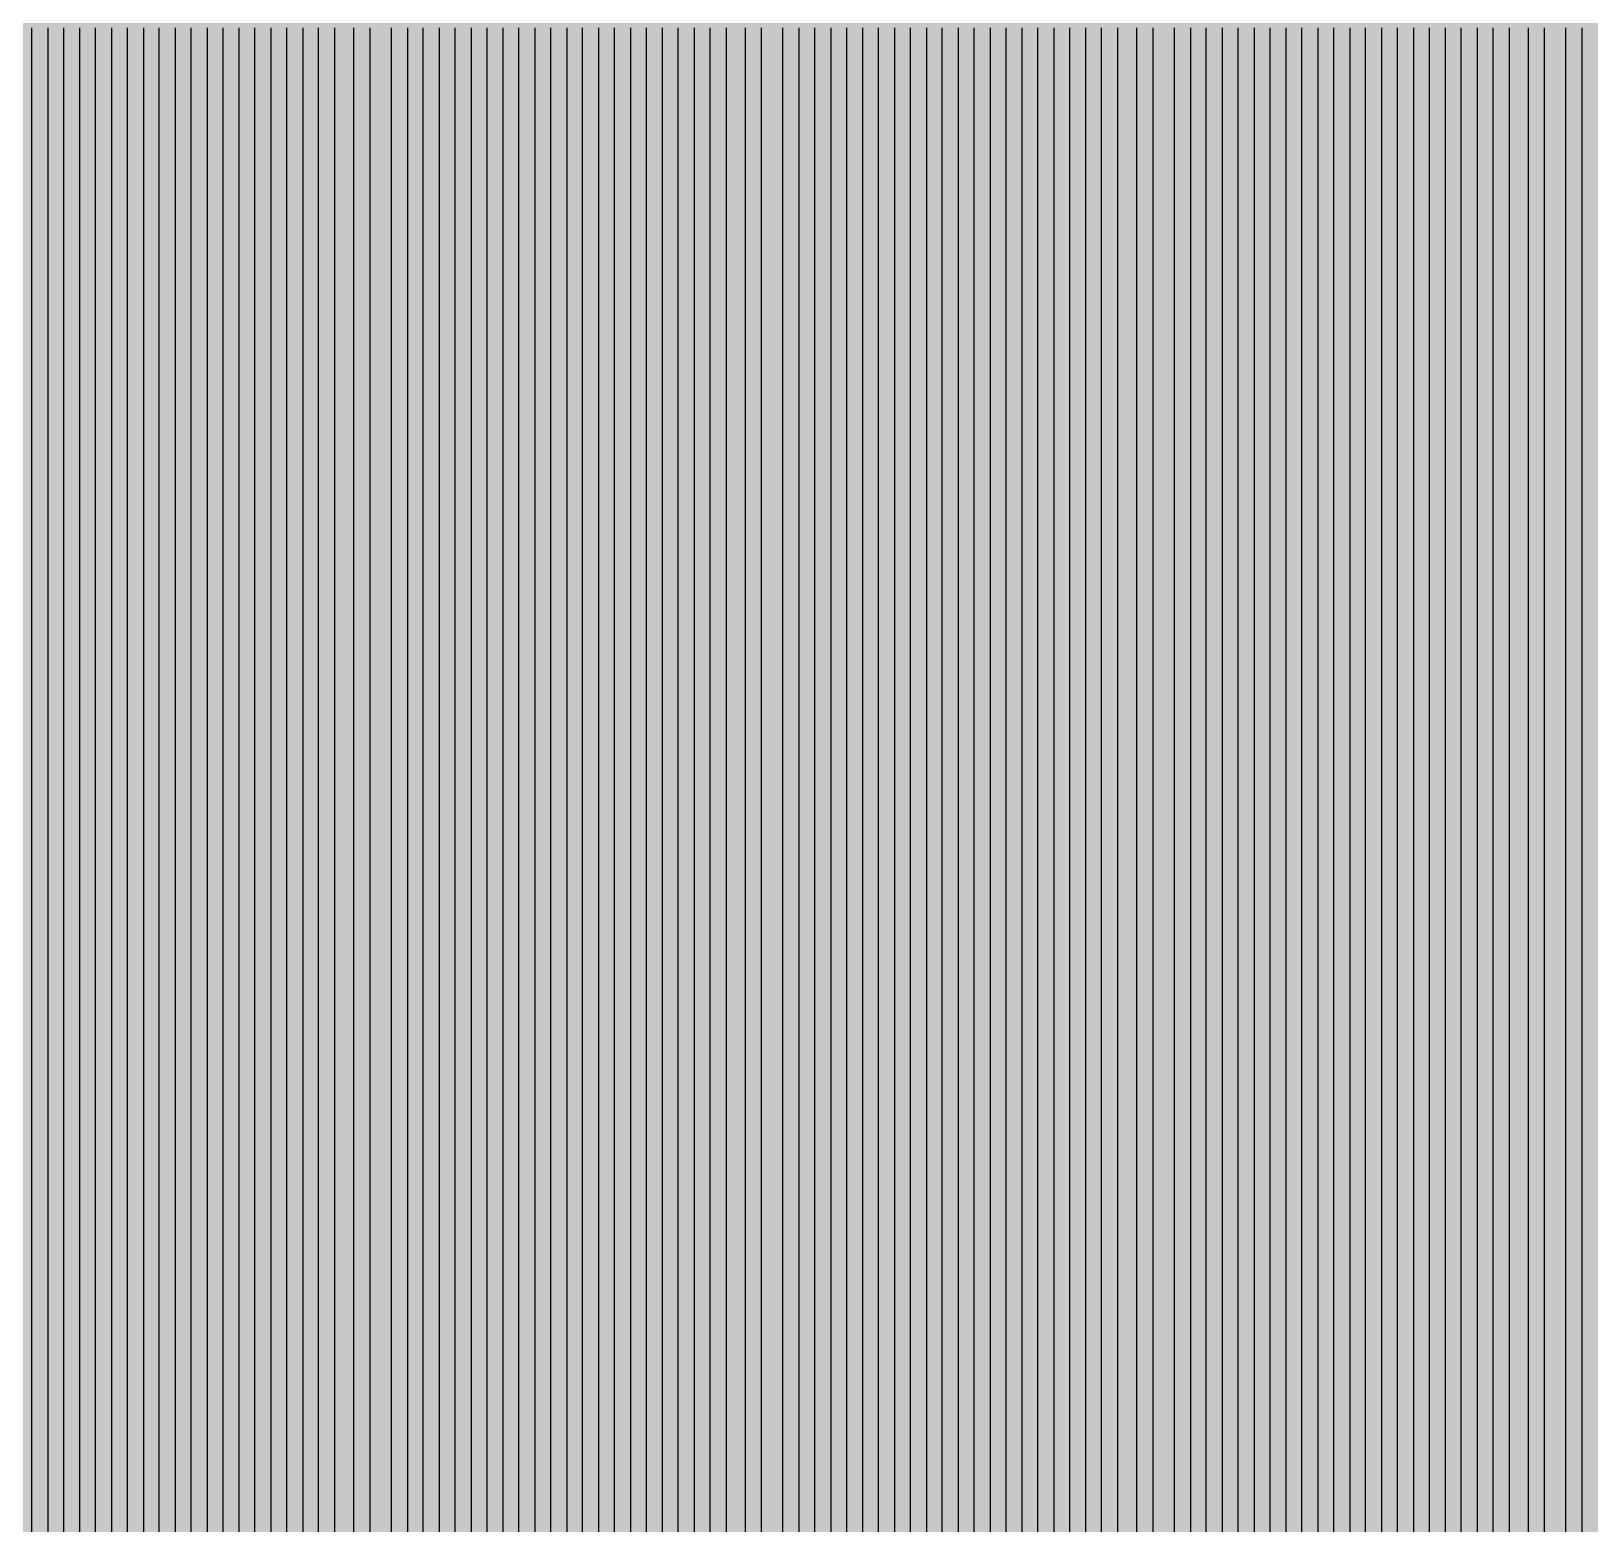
# Model space of a CAD drawing. Header units: metres. Extents: x -7240 to 10960, y -29667 to 1823.
# Drawn here: x 1181.6 to 1524, y -15561.6 to -15233.6 of the extents above; entities that cross this region are included whole.
import ezdxf

# ---------------------------------------------------------------- set-up
doc = ezdxf.new("R2010")
doc.units = ezdxf.units.M
doc.layers.add('Metal1', color=4, linetype='CONTINUOUS')
doc.layers.add('Polyimide', color=7, linetype='CONTINUOUS')

msp = doc.modelspace()

# ---------------------------------------------------------------- hatches: boundary and pattern name
at = {"layer": 'Polyimide'}
msp.add_hatch(color=7, dxfattribs=at).paths.add_polyline_path([(4088.45, -11806.89), (4098.72, -11851.21), (4115.58, -11893.47), (4138.63, -11932.7), (4167.35, -11967.99), (4201.08, -11998.53), (4239.03, -12023.62), (4280.35, -12042.68), (4349.18, -12073.73), (4413.2, -12113.76), (4471.26, -12162.04), (4522.3, -12217.69), (4565.39, -12279.7), (4599.74, -12346.94), (4624.73, -12418.19), (4639.91, -12492.16), (4645, -12567.5), (4639.91, -12642.84), (4624.73, -12716.8), (4599.74, -12788.06), (4565.39, -12855.3), (4522.3, -12917.31), (4471.26, -12972.96), (4413.2, -13021.24), (4349.18, -13061.27), (4280.35, -13092.32), (4239.03, -13111.38), (4201.08, -13136.47), (4167.35, -13167.01), (4138.63, -13202.3), (4115.58, -13241.52), (4098.72, -13283.78), (4088.45, -13328.11), (4085, -13373.48), (4085, -13567.5), (4099.45, -13861.55), (4142.64, -14152.77), (4214.18, -14438.35), (4313.36, -14715.55), (4439.24, -14981.69), (4590.59, -15234.21), (4765.97, -15470.68), (4963.68, -15688.82), (5181.82, -15886.53), (5418.29, -16061.91), (5670.81, -16213.26), (5936.95, -16339.14), (6214.15, -16438.32), (6499.73, -16509.85), (6790.95, -16553.05), (7085, -16567.5), (9960.38, -16567.5), (10038.79, -16571.35), (10116.45, -16582.87), (10192.6, -16601.95), (10266.52, -16628.4), (10337.49, -16661.96), (10404.83, -16702.32), (10467.89, -16749.09), (10526.06, -16801.81), (10578.78, -16859.98), (10625.55, -16923.04), (10665.91, -16990.38), (10699.48, -17061.35), (10725.93, -17135.27), (10745, -17211.43), (10756.52, -17289.08), (10760.38, -17367.5), (10760.38, -21957.3), (10721.61, -22012.91), (10685.97, -22070.59), (10653.58, -22130.14), (10624.53, -22191.39), (10598.92, -22254.16), (10576.82, -22318.25), (10558.3, -22383.46), (10543.41, -22449.6), (10532.21, -22516.46), (10524.72, -22583.84), (10520.97, -22651.53), (10520.97, -22719.32), (10524.72, -22787.01), (10532.21, -22854.38), (10543.41, -22921.24), (10558.3, -22987.38), (10576.82, -23052.6), (10598.92, -23116.68), (10624.53, -23179.45), (10653.58, -23240.71), (10685.97, -23300.26), (10721.61, -23357.93), (10760.38, -23413.54), (10760.38, -28667.5), (10756.52, -28745.91), (10745, -28823.57), (10725.93, -28899.73), (10699.48, -28973.65), (10665.91, -29044.62), (10625.55, -29111.96), (10578.78, -29175.01), (10526.06, -29233.19), (10467.89, -29285.91), (10404.83, -29332.68), (10337.49, -29373.04), (10266.52, -29406.6), (10192.6, -29433.05), (10116.45, -29452.13), (10038.79, -29463.65), (9960.38, -29467.5), (-6239.63, -29467.5), (-6318.04, -29463.65), (-6395.7, -29452.13), (-6471.85, -29433.05), (-6545.77, -29406.6), (-6616.74, -29373.04), (-6684.08, -29332.68), (-6747.14, -29285.91), (-6805.31, -29233.19), (-6858.03, -29175.01), (-6904.8, -29111.96), (-6945.16, -29044.62), (-6978.73, -28973.65), (-7005.18, -28899.73), (-7024.25, -28823.57), (-7035.77, -28745.91), (-7039.63, -28667.5), (-7039.63, -23426.32), (-6999.36, -23370.07), (-6962.33, -23311.63), (-6928.66, -23251.2), (-6898.45, -23188.96), (-6871.81, -23125.12), (-6848.81, -23059.88), (-6829.53, -22993.44), (-6814.04, -22926.02), (-6802.37, -22857.83), (-6794.57, -22789.09), (-6790.67, -22720.02), (-6790.67, -22650.84), (-6794.57, -22581.77), (-6802.37, -22513.03), (-6814.04, -22444.84), (-6829.53, -22377.42), (-6848.81, -22310.98), (-6871.81, -22245.74), (-6898.45, -22181.89), (-6928.66, -22119.66), (-6962.33, -22059.22), (-6999.36, -22000.79), (-7039.63, -21944.54), (-7039.63, -17367.5), (-7035.77, -17289.08), (-7024.25, -17211.43), (-7005.18, -17135.27), (-6978.73, -17061.35), (-6945.16, -16990.38), (-6904.8, -16923.04), (-6858.03, -16859.98), (-6805.31, -16801.81), (-6747.14, -16749.09), (-6684.08, -16702.32), (-6616.74, -16661.96), (-6545.77, -16628.4), (-6471.85, -16601.95), (-6395.7, -16582.87), (-6318.04, -16571.35), (-6239.63, -16567.5), (-3334, -16567.5), (-3039.95, -16553.05), (-2748.73, -16509.85), (-2463.15, -16438.32), (-2185.95, -16339.14), (-1919.81, -16213.26), (-1667.29, -16061.91), (-1430.82, -15886.53), (-1212.68, -15688.82), (-1014.97, -15470.68), (-839.59, -15234.21), (-688.24, -14981.69), (-562.36, -14715.55), (-463.18, -14438.35), (-391.64, -14152.77), (-348.45, -13861.55), (-334, -13567.5), (-334, -13373.48), (-337.45, -13328.11), (-347.72, -13283.78), (-364.58, -13241.52), (-387.63, -13202.3), (-416.35, -13167.01), (-450.08, -13136.47), (-488.03, -13111.38), (-529.35, -13092.32), (-529.35, -13092.32), (-598.18, -13061.27), (-662.2, -13021.24), (-720.26, -12972.96), (-771.3, -12917.31), (-814.39, -12855.3), (-848.74, -12788.06), (-873.73, -12716.8), (-888.91, -12642.84), (-894, -12567.5), (-888.91, -12492.16), (-873.73, -12418.19), (-848.74, -12346.94), (-814.39, -12279.7), (-771.3, -12217.69), (-720.26, -12162.04), (-662.2, -12113.76), (-598.18, -12073.73), (-529.35, -12042.68), (-488.03, -12023.62), (-450.08, -11998.53), (-416.35, -11967.99), (-387.63, -11932.7), (-364.58, -11893.47), (-347.72, -11851.21), (-337.45, -11806.89), (-334, -11761.52), (-334, -11074.31), (-337.45, -11028.94), (-347.72, -10984.62), (-364.58, -10942.36), (-387.63, -10903.13), (-416.35, -10867.84), (-450.08, -10837.3), (-488.03, -10812.21), (-529.35, -10793.16), (-529.35, -10793.16), (-598.18, -10762.1), (-662.2, -10722.07), (-720.26, -10673.8), (-771.3, -10618.15), (-814.39, -10556.13), (-848.74, -10488.89), (-873.73, -10417.64), (-888.91, -10343.67), (-894, -10268.33), (-888.91, -10192.99), (-873.73, -10119.03), (-848.74, -10047.77), (-814.39, -9980.53), (-771.3, -9918.52), (-720.26, -9862.87), (-662.2, -9814.59), (-598.18, -9774.56), (-529.35, -9743.51), (-488.03, -9724.45), (-450.08, -9699.36), (-416.35, -9668.82), (-387.63, -9633.53), (-364.58, -9594.31), (-347.72, -9552.05), (-337.45, -9507.72), (-334, -9462.35), (-334, -8775.14), (-337.45, -8729.78), (-347.72, -8685.45), (-364.58, -8643.19), (-387.63, -8603.96), (-416.35, -8568.68), (-450.08, -8538.14), (-488.03, -8513.05), (-529.35, -8493.99), (-529.35, -8493.99), (-598.18, -8462.94), (-662.2, -8422.91), (-720.26, -8374.63), (-771.3, -8318.98), (-814.39, -8256.97), (-848.74, -8189.73), (-873.73, -8118.47), (-888.91, -8044.5), (-894, -7969.17), (-888.91, -7893.83), (-873.73, -7819.86), (-848.74, -7748.61), (-814.39, -7681.36), (-771.3, -7619.35), (-720.26, -7563.7), (-662.2, -7515.42), (-598.18, -7475.4), (-529.35, -7444.34), (-529.35, -7444.34), (-488.03, -7425.28), (-450.08, -7400.2), (-416.35, -7369.66), (-387.63, -7334.37), (-364.58, -7295.14), (-347.72, -7252.88), (-337.45, -7208.56), (-334, -7163.19), (-334, -6475.98), (-337.45, -6430.61), (-347.72, -6386.29), (-364.58, -6344.02), (-387.63, -6304.8), (-416.35, -6269.51), (-450.08, -6238.97), (-488.03, -6213.88), (-529.35, -6194.82), (-529.35, -6194.82), (-598.18, -6163.77), (-662.2, -6123.74), (-720.26, -6075.46), (-771.3, -6019.81), (-814.39, -5957.8), (-848.74, -5890.56), (-873.73, -5819.31), (-888.91, -5745.34), (-894, -5670), (-888.91, -5594.66), (-873.73, -5520.69), (-848.74, -5449.44), (-814.39, -5382.2), (-771.3, -5320.19), (-720.26, -5264.54), (-662.2, -5216.26), (-598.18, -5176.23), (-529.35, -5145.18), (-529.35, -5145.18), (-488.03, -5126.12), (-450.08, -5101.03), (-416.35, -5070.49), (-387.63, -5035.2), (-364.58, -4995.98), (-347.72, -4953.71), (-337.45, -4909.39), (-334, -4864.02), (-334, 380), (-334, 1522.5), (-289, 1522.5), (-288.78, 1515.63), (-288.1, 1508.79), (-286.98, 1502.02), (-285.42, 1495.32), (-283.43, 1488.75), (-281.01, 1482.32), (-278.17, 1476.06), (-274.93, 1470), (-271.3, 1464.17), (-267.3, 1458.58), (-262.94, 1453.27), (-258.25, 1448.25), (-253.23, 1443.56), (-247.92, 1439.2), (-242.33, 1435.2), (-236.5, 1431.57), (-230.44, 1428.33), (-224.18, 1425.49), (-217.75, 1423.07), (-211.18, 1421.08), (-204.48, 1419.52), (-197.71, 1418.4), (-190.87, 1417.72), (-184, 1417.5), (-177.13, 1417.72), (-170.29, 1418.4), (-163.52, 1419.52), (-156.82, 1421.08), (-150.25, 1423.07), (-143.82, 1425.49), (-137.56, 1428.33), (-131.5, 1431.57), (-125.67, 1435.2), (-120.08, 1439.2), (-114.77, 1443.56), (-109.75, 1448.25), (-105.06, 1453.27), (-100.7, 1458.58), (-96.7, 1464.17), (-93.07, 1470), (-89.83, 1476.06), (-86.99, 1482.32), (-84.57, 1488.75), (-82.58, 1495.32), (-81.02, 1502.02), (-79.9, 1508.79), (-79.22, 1515.63), (-79, 1522.5), (1786, 1522.5), (3835, 1522.5), (3835.21, 1529.04), (3835.86, 1535.55), (3836.92, 1542.01), (3838.41, 1548.38), (3840.31, 1554.64), (3842.61, 1560.77), (3845.31, 1566.73), (3848.4, 1572.5), (3851.85, 1578.06), (3855.66, 1583.38), (3859.82, 1588.43), (3864.29, 1593.21), (3869.07, 1597.68), (3874.12, 1601.84), (3879.44, 1605.65), (3885, 1609.1), (3890.77, 1612.19), (3896.73, 1614.89), (3902.86, 1617.19), (3909.12, 1619.09), (3915.49, 1620.58), (3921.95, 1621.64), (3928.46, 1622.29), (3935, 1622.5), (3941.54, 1622.29), (3948.05, 1621.64), (3954.51, 1620.58), (3960.88, 1619.09), (3967.14, 1617.19), (3973.27, 1614.89), (3979.23, 1612.19), (3985, 1609.1), (3990.56, 1605.65), (3995.88, 1601.84), (4000.93, 1597.68), (4005.71, 1593.21), (4010.18, 1588.43), (4014.34, 1583.38), (4018.15, 1578.06), (4021.6, 1572.5), (4024.69, 1566.73), (4027.39, 1560.77), (4029.69, 1554.64), (4031.59, 1548.38), (4033.08, 1542.01), (4034.14, 1535.55), (4034.79, 1529.04), (4035, 1522.5), (4085, 1522.5), (4085, 380), (4085, 330), (4085, -4864.02), (4088.45, -4909.39), (4098.72, -4953.71), (4115.58, -4995.98), (4138.63, -5035.2), (4167.35, -5070.49), (4201.08, -5101.03), (4239.03, -5126.12), (4280.35, -5145.18), (4280.35, -5145.18), (4349.18, -5176.23), (4413.2, -5216.26), (4471.26, -5264.54), (4522.3, -5320.19), (4565.39, -5382.2), (4599.74, -5449.44), (4624.73, -5520.69), (4639.91, -5594.66), (4645, -5670), (4639.91, -5745.34), (4624.73, -5819.31), (4599.74, -5890.56), (4565.39, -5957.8), (4522.3, -6019.81), (4471.26, -6075.46), (4413.2, -6123.74), (4349.18, -6163.77), (4280.35, -6194.82), (4239.03, -6213.88), (4201.08, -6238.97), (4167.35, -6269.51), (4138.63, -6304.8), (4115.58, -6344.02), (4098.72, -6386.29), (4088.45, -6430.61), (4085, -6475.98), (4085, -11761.52), (4088.45, -11806.89)])

# ---------------------------------------------------------------- linework, layer by layer
at = {"layer": 'Metal1'}
for points in [[(1181.75, -15575.7), (1181.75, -15552.84), (1181.75, -15529.98), (1181.75, -15507.13), (1181.75, -15484.27), (1181.75, -15461.41), (1181.75, -15438.56), (1181.75, -15415.7), (1181.75, -15392.84), (1181.75, -15369.99), (1181.75, -15347.13), (1181.75, -15324.27), (1181.75, -15301.42), (1181.75, -15278.56), (1181.75, -15255.7), (1181.75, -15232.85)], [(1185.25, -15232.85), (1185.25, -15255.7), (1185.25, -15278.56), (1185.25, -15301.42), (1185.25, -15324.27), (1185.25, -15347.13), (1185.25, -15369.99), (1185.25, -15392.84), (1185.25, -15415.7), (1185.25, -15438.56), (1185.25, -15461.41), (1185.25, -15484.27), (1185.25, -15507.13), (1185.25, -15529.98), (1185.25, -15552.84), (1185.25, -15575.7)], [(1188.75, -15575.7), (1188.75, -15552.84), (1188.75, -15529.98), (1188.75, -15507.13), (1188.75, -15484.27), (1188.75, -15461.41), (1188.75, -15438.56), (1188.75, -15415.7), (1188.75, -15392.84), (1188.75, -15369.99), (1188.75, -15347.13), (1188.75, -15324.27), (1188.75, -15301.42), (1188.75, -15278.56), (1188.75, -15255.7), (1188.75, -15232.85)], [(1192.25, -15232.85), (1192.25, -15255.7), (1192.25, -15278.56), (1192.25, -15301.42), (1192.25, -15324.27), (1192.25, -15347.13), (1192.25, -15369.99), (1192.25, -15392.84), (1192.25, -15415.7), (1192.25, -15438.56), (1192.25, -15461.41), (1192.25, -15484.27), (1192.25, -15507.13), (1192.25, -15529.98), (1192.25, -15552.84), (1192.25, -15575.7)], [(1195.75, -15575.7), (1195.75, -15552.84), (1195.75, -15529.98), (1195.75, -15507.13), (1195.75, -15484.27), (1195.75, -15461.41), (1195.75, -15438.56), (1195.75, -15415.7), (1195.75, -15392.84), (1195.75, -15369.99), (1195.75, -15347.13), (1195.75, -15324.27), (1195.75, -15301.42), (1195.75, -15278.56), (1195.75, -15255.7), (1195.75, -15232.85)], [(1199.25, -15232.85), (1199.25, -15255.7), (1199.25, -15278.56), (1199.25, -15301.42), (1199.25, -15324.27), (1199.25, -15347.13), (1199.25, -15369.99), (1199.25, -15392.84), (1199.25, -15415.7), (1199.25, -15438.56), (1199.25, -15461.41), (1199.25, -15484.27), (1199.25, -15507.13), (1199.25, -15529.98), (1199.25, -15552.84), (1199.25, -15575.7)], [(1202.75, -15575.7), (1202.75, -15552.84), (1202.75, -15529.98), (1202.75, -15507.13), (1202.75, -15484.27), (1202.75, -15461.41), (1202.75, -15438.56), (1202.75, -15415.7), (1202.75, -15392.84), (1202.75, -15369.99), (1202.75, -15347.13), (1202.75, -15324.27), (1202.75, -15301.42), (1202.75, -15278.56), (1202.75, -15255.7), (1202.75, -15232.85)], [(1206.25, -15232.85), (1206.25, -15255.7), (1206.25, -15278.56), (1206.25, -15301.42), (1206.25, -15324.27), (1206.25, -15347.13), (1206.25, -15369.99), (1206.25, -15392.84), (1206.25, -15415.7), (1206.25, -15438.56), (1206.25, -15461.41), (1206.25, -15484.27), (1206.25, -15507.13), (1206.25, -15529.98), (1206.25, -15552.84), (1206.25, -15575.7)], [(1209.75, -15575.7), (1209.75, -15552.84), (1209.75, -15529.98), (1209.75, -15507.13), (1209.75, -15484.27), (1209.75, -15461.41), (1209.75, -15438.56), (1209.75, -15415.7), (1209.75, -15392.84), (1209.75, -15369.99), (1209.75, -15347.13), (1209.75, -15324.27), (1209.75, -15301.42), (1209.75, -15278.56), (1209.75, -15255.7), (1209.75, -15232.85)], [(1213.25, -15232.85), (1213.25, -15255.7), (1213.25, -15278.56), (1213.25, -15301.42), (1213.25, -15324.27), (1213.25, -15347.13), (1213.25, -15369.99), (1213.25, -15392.84), (1213.25, -15415.7), (1213.25, -15438.56), (1213.25, -15461.41), (1213.25, -15484.27), (1213.25, -15507.13), (1213.25, -15529.98), (1213.25, -15552.84), (1213.25, -15575.7)], [(1216.75, -15575.7), (1216.75, -15552.84), (1216.75, -15529.98), (1216.75, -15507.13), (1216.75, -15484.27), (1216.75, -15461.41), (1216.75, -15438.56), (1216.75, -15415.7), (1216.75, -15392.84), (1216.75, -15369.99), (1216.75, -15347.13), (1216.75, -15324.27), (1216.75, -15301.42), (1216.75, -15278.56), (1216.75, -15255.7), (1216.75, -15232.85)], [(1220.25, -15232.85), (1220.25, -15255.7), (1220.25, -15278.56), (1220.25, -15301.42), (1220.25, -15324.27), (1220.25, -15347.13), (1220.25, -15369.99), (1220.25, -15392.84), (1220.25, -15415.7), (1220.25, -15438.56), (1220.25, -15461.41), (1220.25, -15484.27), (1220.25, -15507.13), (1220.25, -15529.98), (1220.25, -15552.84), (1220.25, -15575.7)], [(1223.75, -15575.7), (1223.75, -15552.84), (1223.75, -15529.98), (1223.75, -15507.13), (1223.75, -15484.27), (1223.75, -15461.41), (1223.75, -15438.56), (1223.75, -15415.7), (1223.75, -15392.84), (1223.75, -15369.99), (1223.75, -15347.13), (1223.75, -15324.27), (1223.75, -15301.42), (1223.75, -15278.56), (1223.75, -15255.7), (1223.75, -15232.85)], [(1227.25, -15232.85), (1227.25, -15255.7), (1227.25, -15278.56), (1227.25, -15301.42), (1227.25, -15324.27), (1227.25, -15347.13), (1227.25, -15369.99), (1227.25, -15392.84), (1227.25, -15415.7), (1227.25, -15438.56), (1227.25, -15461.41), (1227.25, -15484.27), (1227.25, -15507.13), (1227.25, -15529.98), (1227.25, -15552.84), (1227.25, -15575.7)], [(1230.75, -15575.7), (1230.75, -15552.84), (1230.75, -15529.98), (1230.75, -15507.13), (1230.75, -15484.27), (1230.75, -15461.41), (1230.75, -15438.56), (1230.75, -15415.7), (1230.75, -15392.84), (1230.75, -15369.99), (1230.75, -15347.13), (1230.75, -15324.27), (1230.75, -15301.42), (1230.75, -15278.56), (1230.75, -15255.7), (1230.75, -15232.85)], [(1234.25, -15232.85), (1234.25, -15255.7), (1234.25, -15278.56), (1234.25, -15301.42), (1234.25, -15324.27), (1234.25, -15347.13), (1234.25, -15369.99), (1234.25, -15392.84), (1234.25, -15415.7), (1234.25, -15438.56), (1234.25, -15461.41), (1234.25, -15484.27), (1234.25, -15507.13), (1234.25, -15529.98), (1234.25, -15552.84), (1234.25, -15575.7)], [(1237.75, -15575.7), (1237.75, -15552.84), (1237.75, -15529.98), (1237.75, -15507.13), (1237.75, -15484.27), (1237.75, -15461.41), (1237.75, -15438.56), (1237.75, -15415.7), (1237.75, -15392.84), (1237.75, -15369.99), (1237.75, -15347.13), (1237.75, -15324.27), (1237.75, -15301.42), (1237.75, -15278.56), (1237.75, -15255.7), (1237.75, -15232.85)], [(1241.25, -15232.85), (1241.25, -15255.7), (1241.25, -15278.56), (1241.25, -15301.42), (1241.25, -15324.27), (1241.25, -15347.13), (1241.25, -15369.99), (1241.25, -15392.84), (1241.25, -15415.7), (1241.25, -15438.56), (1241.25, -15461.41), (1241.25, -15484.27), (1241.25, -15507.13), (1241.25, -15529.98), (1241.25, -15552.84), (1241.25, -15575.7)], [(1244.75, -15575.7), (1244.75, -15552.84), (1244.75, -15529.98), (1244.75, -15507.13), (1244.75, -15484.27), (1244.75, -15461.41), (1244.75, -15438.56), (1244.75, -15415.7), (1244.75, -15392.84), (1244.75, -15369.99), (1244.75, -15347.13), (1244.75, -15324.27), (1244.75, -15301.42), (1244.75, -15278.56), (1244.75, -15255.7), (1244.75, -15232.85)], [(1248.25, -15232.85), (1248.25, -15255.7), (1248.25, -15278.56), (1248.25, -15301.42), (1248.25, -15324.27), (1248.25, -15347.13), (1248.25, -15369.99), (1248.25, -15392.84), (1248.25, -15415.7), (1248.25, -15438.56), (1248.25, -15461.41), (1248.25, -15484.27), (1248.25, -15507.13), (1248.25, -15529.98), (1248.25, -15552.84), (1248.25, -15575.7)], [(1252.5, -15575.7), (1252.5, -15552.84), (1252.5, -15529.98), (1252.5, -15507.13), (1252.5, -15484.27), (1252.5, -15461.41), (1252.5, -15438.56), (1252.5, -15415.7), (1252.5, -15392.84), (1252.5, -15369.99), (1252.5, -15347.13), (1252.5, -15324.27), (1252.5, -15301.42), (1252.5, -15278.56), (1252.5, -15255.7), (1252.5, -15232.85)], [(1256, -15232.85), (1256, -15255.7), (1256, -15278.56), (1256, -15301.42), (1256, -15324.27), (1256, -15347.13), (1256, -15369.99), (1256, -15392.84), (1256, -15415.7), (1256, -15438.56), (1256, -15461.41), (1256, -15484.27), (1256, -15507.13), (1256, -15529.98), (1256, -15552.84), (1256, -15575.7)], [(1260.75, -15575.7), (1260.75, -15552.84), (1260.75, -15529.98), (1260.75, -15507.13), (1260.75, -15484.27), (1260.75, -15461.41), (1260.75, -15438.56), (1260.75, -15415.7), (1260.75, -15392.84), (1260.75, -15369.99), (1260.75, -15347.13), (1260.75, -15324.27), (1260.75, -15301.42), (1260.75, -15278.56), (1260.75, -15255.7), (1260.75, -15232.85)], [(1264.25, -15232.85), (1264.25, -15255.7), (1264.25, -15278.56), (1264.25, -15301.42), (1264.25, -15324.27), (1264.25, -15347.13), (1264.25, -15369.99), (1264.25, -15392.84), (1264.25, -15415.7), (1264.25, -15438.56), (1264.25, -15461.41), (1264.25, -15484.27), (1264.25, -15507.13), (1264.25, -15529.98), (1264.25, -15552.84), (1264.25, -15575.7)], [(1267.75, -15575.7), (1267.75, -15552.84), (1267.75, -15529.98), (1267.75, -15507.13), (1267.75, -15484.27), (1267.75, -15461.41), (1267.75, -15438.56), (1267.75, -15415.7), (1267.75, -15392.84), (1267.75, -15369.99), (1267.75, -15347.13), (1267.75, -15324.27), (1267.75, -15301.42), (1267.75, -15278.56), (1267.75, -15255.7), (1267.75, -15232.85)], [(1271.25, -15232.85), (1271.25, -15255.7), (1271.25, -15278.56), (1271.25, -15301.42), (1271.25, -15324.27), (1271.25, -15347.13), (1271.25, -15369.99), (1271.25, -15392.84), (1271.25, -15415.7), (1271.25, -15438.56), (1271.25, -15461.41), (1271.25, -15484.27), (1271.25, -15507.13), (1271.25, -15529.98), (1271.25, -15552.84), (1271.25, -15575.7)], [(1274.75, -15575.7), (1274.75, -15552.84), (1274.75, -15529.98), (1274.75, -15507.13), (1274.75, -15484.27), (1274.75, -15461.41), (1274.75, -15438.56), (1274.75, -15415.7), (1274.75, -15392.84), (1274.75, -15369.99), (1274.75, -15347.13), (1274.75, -15324.27), (1274.75, -15301.42), (1274.75, -15278.56), (1274.75, -15255.7), (1274.75, -15232.85)], [(1278.25, -15232.85), (1278.25, -15255.7), (1278.25, -15278.56), (1278.25, -15301.42), (1278.25, -15324.27), (1278.25, -15347.13), (1278.25, -15369.99), (1278.25, -15392.84), (1278.25, -15415.7), (1278.25, -15438.56), (1278.25, -15461.41), (1278.25, -15484.27), (1278.25, -15507.13), (1278.25, -15529.98), (1278.25, -15552.84), (1278.25, -15575.7)], [(1281.75, -15575.7), (1281.75, -15552.84), (1281.75, -15529.98), (1281.75, -15507.13), (1281.75, -15484.27), (1281.75, -15461.41), (1281.75, -15438.56), (1281.75, -15415.7), (1281.75, -15392.84), (1281.75, -15369.99), (1281.75, -15347.13), (1281.75, -15324.27), (1281.75, -15301.42), (1281.75, -15278.56), (1281.75, -15255.7), (1281.75, -15232.85)], [(1285.25, -15232.85), (1285.25, -15255.7), (1285.25, -15278.56), (1285.25, -15301.42), (1285.25, -15324.27), (1285.25, -15347.13), (1285.25, -15369.99), (1285.25, -15392.84), (1285.25, -15415.7), (1285.25, -15438.56), (1285.25, -15461.41), (1285.25, -15484.27), (1285.25, -15507.13), (1285.25, -15529.98), (1285.25, -15552.84), (1285.25, -15575.7)], [(1288.75, -15575.7), (1288.75, -15552.84), (1288.75, -15529.98), (1288.75, -15507.13), (1288.75, -15484.27), (1288.75, -15461.41), (1288.75, -15438.56), (1288.75, -15415.7), (1288.75, -15392.84), (1288.75, -15369.99), (1288.75, -15347.13), (1288.75, -15324.27), (1288.75, -15301.42), (1288.75, -15278.56), (1288.75, -15255.7), (1288.75, -15232.85)], [(1292.25, -15232.85), (1292.25, -15255.7), (1292.25, -15278.56), (1292.25, -15301.42), (1292.25, -15324.27), (1292.25, -15347.13), (1292.25, -15369.99), (1292.25, -15392.84), (1292.25, -15415.7), (1292.25, -15438.56), (1292.25, -15461.41), (1292.25, -15484.27), (1292.25, -15507.13), (1292.25, -15529.98), (1292.25, -15552.84), (1292.25, -15575.7)], [(1295.75, -15575.7), (1295.75, -15552.84), (1295.75, -15529.98), (1295.75, -15507.13), (1295.75, -15484.27), (1295.75, -15461.41), (1295.75, -15438.56), (1295.75, -15415.7), (1295.75, -15392.84), (1295.75, -15369.99), (1295.75, -15347.13), (1295.75, -15324.27), (1295.75, -15301.42), (1295.75, -15278.56), (1295.75, -15255.7), (1295.75, -15232.85)], [(1299.25, -15232.85), (1299.25, -15255.7), (1299.25, -15278.56), (1299.25, -15301.42), (1299.25, -15324.27), (1299.25, -15347.13), (1299.25, -15369.99), (1299.25, -15392.84), (1299.25, -15415.7), (1299.25, -15438.56), (1299.25, -15461.41), (1299.25, -15484.27), (1299.25, -15507.13), (1299.25, -15529.98), (1299.25, -15552.84), (1299.25, -15575.7)], [(1302.75, -15575.7), (1302.75, -15552.84), (1302.75, -15529.98), (1302.75, -15507.13), (1302.75, -15484.27), (1302.75, -15461.41), (1302.75, -15438.56), (1302.75, -15415.7), (1302.75, -15392.84), (1302.75, -15369.99), (1302.75, -15347.13), (1302.75, -15324.27), (1302.75, -15301.42), (1302.75, -15278.56), (1302.75, -15255.7), (1302.75, -15232.85)], [(1306.25, -15232.85), (1306.25, -15255.7), (1306.25, -15278.56), (1306.25, -15301.42), (1306.25, -15324.27), (1306.25, -15347.13), (1306.25, -15369.99), (1306.25, -15392.84), (1306.25, -15415.7), (1306.25, -15438.56), (1306.25, -15461.41), (1306.25, -15484.27), (1306.25, -15507.13), (1306.25, -15529.98), (1306.25, -15552.84), (1306.25, -15575.7)], [(1309.75, -15575.7), (1309.75, -15552.84), (1309.75, -15529.98), (1309.75, -15507.13), (1309.75, -15484.27), (1309.75, -15461.41), (1309.75, -15438.56), (1309.75, -15415.7), (1309.75, -15392.84), (1309.75, -15369.99), (1309.75, -15347.13), (1309.75, -15324.27), (1309.75, -15301.42), (1309.75, -15278.56), (1309.75, -15255.7), (1309.75, -15232.85)], [(1313.25, -15232.85), (1313.25, -15255.7), (1313.25, -15278.56), (1313.25, -15301.42), (1313.25, -15324.27), (1313.25, -15347.13), (1313.25, -15369.99), (1313.25, -15392.84), (1313.25, -15415.7), (1313.25, -15438.56), (1313.25, -15461.41), (1313.25, -15484.27), (1313.25, -15507.13), (1313.25, -15529.98), (1313.25, -15552.84), (1313.25, -15575.7)], [(1316.75, -15575.7), (1316.75, -15552.84), (1316.75, -15529.98), (1316.75, -15507.13), (1316.75, -15484.27), (1316.75, -15461.41), (1316.75, -15438.56), (1316.75, -15415.7), (1316.75, -15392.84), (1316.75, -15369.99), (1316.75, -15347.13), (1316.75, -15324.27), (1316.75, -15301.42), (1316.75, -15278.56), (1316.75, -15255.7), (1316.75, -15232.85)], [(1320.25, -15232.85), (1320.25, -15255.7), (1320.25, -15278.56), (1320.25, -15301.42), (1320.25, -15324.27), (1320.25, -15347.13), (1320.25, -15369.99), (1320.25, -15392.84), (1320.25, -15415.7), (1320.25, -15438.56), (1320.25, -15461.41), (1320.25, -15484.27), (1320.25, -15507.13), (1320.25, -15529.98), (1320.25, -15552.84), (1320.25, -15575.7)], [(1323.75, -15575.7), (1323.75, -15552.84), (1323.75, -15529.98), (1323.75, -15507.13), (1323.75, -15484.27), (1323.75, -15461.41), (1323.75, -15438.56), (1323.75, -15415.7), (1323.75, -15392.84), (1323.75, -15369.99), (1323.75, -15347.13), (1323.75, -15324.27), (1323.75, -15301.42), (1323.75, -15278.56), (1323.75, -15255.7), (1323.75, -15232.85)], [(1327.25, -15232.85), (1327.25, -15255.7), (1327.25, -15278.56), (1327.25, -15301.42), (1327.25, -15324.27), (1327.25, -15347.13), (1327.25, -15369.99), (1327.25, -15392.84), (1327.25, -15415.7), (1327.25, -15438.56), (1327.25, -15461.41), (1327.25, -15484.27), (1327.25, -15507.13), (1327.25, -15529.98), (1327.25, -15552.84), (1327.25, -15575.7)], [(1330.75, -15575.7), (1330.75, -15552.84), (1330.75, -15529.98), (1330.75, -15507.13), (1330.75, -15484.27), (1330.75, -15461.41), (1330.75, -15438.56), (1330.75, -15415.7), (1330.75, -15392.84), (1330.75, -15369.99), (1330.75, -15347.13), (1330.75, -15324.27), (1330.75, -15301.42), (1330.75, -15278.56), (1330.75, -15255.7), (1330.75, -15232.85)], [(1334.25, -15232.85), (1334.25, -15255.7), (1334.25, -15278.56), (1334.25, -15301.42), (1334.25, -15324.27), (1334.25, -15347.13), (1334.25, -15369.99), (1334.25, -15392.84), (1334.25, -15415.7), (1334.25, -15438.56), (1334.25, -15461.41), (1334.25, -15484.27), (1334.25, -15507.13), (1334.25, -15529.98), (1334.25, -15552.84), (1334.25, -15575.7)], [(1338.5, -15575.7), (1338.5, -15552.84), (1338.5, -15529.98), (1338.5, -15507.13), (1338.5, -15484.27), (1338.5, -15461.41), (1338.5, -15438.56), (1338.5, -15415.7), (1338.5, -15392.84), (1338.5, -15369.99), (1338.5, -15347.13), (1338.5, -15324.27), (1338.5, -15301.42), (1338.5, -15278.56), (1338.5, -15255.7), (1338.5, -15232.85)], [(1342, -15232.85), (1342, -15255.7), (1342, -15278.56), (1342, -15301.42), (1342, -15324.27), (1342, -15347.13), (1342, -15369.99), (1342, -15392.84), (1342, -15415.7), (1342, -15438.56), (1342, -15461.41), (1342, -15484.27), (1342, -15507.13), (1342, -15529.98), (1342, -15552.84), (1342, -15575.7)], [(1346.75, -15575.7), (1346.75, -15552.84), (1346.75, -15529.98), (1346.75, -15507.13), (1346.75, -15484.27), (1346.75, -15461.41), (1346.75, -15438.56), (1346.75, -15415.7), (1346.75, -15392.84), (1346.75, -15369.99), (1346.75, -15347.13), (1346.75, -15324.27), (1346.75, -15301.42), (1346.75, -15278.56), (1346.75, -15255.7), (1346.75, -15232.85)], [(1350.25, -15232.85), (1350.25, -15255.7), (1350.25, -15278.56), (1350.25, -15301.42), (1350.25, -15324.27), (1350.25, -15347.13), (1350.25, -15369.99), (1350.25, -15392.84), (1350.25, -15415.7), (1350.25, -15438.56), (1350.25, -15461.41), (1350.25, -15484.27), (1350.25, -15507.13), (1350.25, -15529.98), (1350.25, -15552.84), (1350.25, -15575.7)], [(1353.75, -15575.7), (1353.75, -15552.84), (1353.75, -15529.98), (1353.75, -15507.13), (1353.75, -15484.27), (1353.75, -15461.41), (1353.75, -15438.56), (1353.75, -15415.7), (1353.75, -15392.84), (1353.75, -15369.99), (1353.75, -15347.13), (1353.75, -15324.27), (1353.75, -15301.42), (1353.75, -15278.56), (1353.75, -15255.7), (1353.75, -15232.85)], [(1357.25, -15232.85), (1357.25, -15255.7), (1357.25, -15278.56), (1357.25, -15301.42), (1357.25, -15324.27), (1357.25, -15347.13), (1357.25, -15369.99), (1357.25, -15392.84), (1357.25, -15415.7), (1357.25, -15438.56), (1357.25, -15461.41), (1357.25, -15484.27), (1357.25, -15507.13), (1357.25, -15529.98), (1357.25, -15552.84), (1357.25, -15575.7)], [(1360.75, -15575.7), (1360.75, -15552.84), (1360.75, -15529.98), (1360.75, -15507.13), (1360.75, -15484.27), (1360.75, -15461.41), (1360.75, -15438.56), (1360.75, -15415.7), (1360.75, -15392.84), (1360.75, -15369.99), (1360.75, -15347.13), (1360.75, -15324.27), (1360.75, -15301.42), (1360.75, -15278.56), (1360.75, -15255.7), (1360.75, -15232.85)], [(1364.25, -15232.85), (1364.25, -15255.7), (1364.25, -15278.56), (1364.25, -15301.42), (1364.25, -15324.27), (1364.25, -15347.13), (1364.25, -15369.99), (1364.25, -15392.84), (1364.25, -15415.7), (1364.25, -15438.56), (1364.25, -15461.41), (1364.25, -15484.27), (1364.25, -15507.13), (1364.25, -15529.98), (1364.25, -15552.84), (1364.25, -15575.7)], [(1367.75, -15575.7), (1367.75, -15552.84), (1367.75, -15529.98), (1367.75, -15507.13), (1367.75, -15484.27), (1367.75, -15461.41), (1367.75, -15438.56), (1367.75, -15415.7), (1367.75, -15392.84), (1367.75, -15369.99), (1367.75, -15347.13), (1367.75, -15324.27), (1367.75, -15301.42), (1367.75, -15278.56), (1367.75, -15255.7), (1367.75, -15232.85)], [(1371.25, -15232.85), (1371.25, -15255.7), (1371.25, -15278.56), (1371.25, -15301.42), (1371.25, -15324.27), (1371.25, -15347.13), (1371.25, -15369.99), (1371.25, -15392.84), (1371.25, -15415.7), (1371.25, -15438.56), (1371.25, -15461.41), (1371.25, -15484.27), (1371.25, -15507.13), (1371.25, -15529.98), (1371.25, -15552.84), (1371.25, -15575.7)], [(1374.75, -15575.7), (1374.75, -15552.84), (1374.75, -15529.98), (1374.75, -15507.13), (1374.75, -15484.27), (1374.75, -15461.41), (1374.75, -15438.56), (1374.75, -15415.7), (1374.75, -15392.84), (1374.75, -15369.99), (1374.75, -15347.13), (1374.75, -15324.27), (1374.75, -15301.42), (1374.75, -15278.56), (1374.75, -15255.7), (1374.75, -15232.85)], [(1378.25, -15232.85), (1378.25, -15255.7), (1378.25, -15278.56), (1378.25, -15301.42), (1378.25, -15324.27), (1378.25, -15347.13), (1378.25, -15369.99), (1378.25, -15392.84), (1378.25, -15415.7), (1378.25, -15438.56), (1378.25, -15461.41), (1378.25, -15484.27), (1378.25, -15507.13), (1378.25, -15529.98), (1378.25, -15552.84), (1378.25, -15575.7)], [(1381.75, -15575.7), (1381.75, -15552.84), (1381.75, -15529.98), (1381.75, -15507.13), (1381.75, -15484.27), (1381.75, -15461.41), (1381.75, -15438.56), (1381.75, -15415.7), (1381.75, -15392.84), (1381.75, -15369.99), (1381.75, -15347.13), (1381.75, -15324.27), (1381.75, -15301.42), (1381.75, -15278.56), (1381.75, -15255.7), (1381.75, -15232.85)], [(1385.25, -15232.85), (1385.25, -15255.7), (1385.25, -15278.56), (1385.25, -15301.42), (1385.25, -15324.27), (1385.25, -15347.13), (1385.25, -15369.99), (1385.25, -15392.84), (1385.25, -15415.7), (1385.25, -15438.56), (1385.25, -15461.41), (1385.25, -15484.27), (1385.25, -15507.13), (1385.25, -15529.98), (1385.25, -15552.84), (1385.25, -15575.7)], [(1388.75, -15575.7), (1388.75, -15552.84), (1388.75, -15529.98), (1388.75, -15507.13), (1388.75, -15484.27), (1388.75, -15461.41), (1388.75, -15438.56), (1388.75, -15415.7), (1388.75, -15392.84), (1388.75, -15369.99), (1388.75, -15347.13), (1388.75, -15324.27), (1388.75, -15301.42), (1388.75, -15278.56), (1388.75, -15255.7), (1388.75, -15232.85)], [(1392.25, -15232.85), (1392.25, -15255.7), (1392.25, -15278.56), (1392.25, -15301.42), (1392.25, -15324.27), (1392.25, -15347.13), (1392.25, -15369.99), (1392.25, -15392.84), (1392.25, -15415.7), (1392.25, -15438.56), (1392.25, -15461.41), (1392.25, -15484.27), (1392.25, -15507.13), (1392.25, -15529.98), (1392.25, -15552.84), (1392.25, -15575.7)], [(1395.75, -15575.7), (1395.75, -15552.84), (1395.75, -15529.98), (1395.75, -15507.13), (1395.75, -15484.27), (1395.75, -15461.41), (1395.75, -15438.56), (1395.75, -15415.7), (1395.75, -15392.84), (1395.75, -15369.99), (1395.75, -15347.13), (1395.75, -15324.27), (1395.75, -15301.42), (1395.75, -15278.56), (1395.75, -15255.7), (1395.75, -15232.85)], [(1399.25, -15232.85), (1399.25, -15255.7), (1399.25, -15278.56), (1399.25, -15301.42), (1399.25, -15324.27), (1399.25, -15347.13), (1399.25, -15369.99), (1399.25, -15392.84), (1399.25, -15415.7), (1399.25, -15438.56), (1399.25, -15461.41), (1399.25, -15484.27), (1399.25, -15507.13), (1399.25, -15529.98), (1399.25, -15552.84), (1399.25, -15575.7)], [(1402.75, -15575.7), (1402.75, -15552.84), (1402.75, -15529.98), (1402.75, -15507.13), (1402.75, -15484.27), (1402.75, -15461.41), (1402.75, -15438.56), (1402.75, -15415.7), (1402.75, -15392.84), (1402.75, -15369.99), (1402.75, -15347.13), (1402.75, -15324.27), (1402.75, -15301.42), (1402.75, -15278.56), (1402.75, -15255.7), (1402.75, -15232.85)], [(1406.25, -15232.85), (1406.25, -15255.7), (1406.25, -15278.56), (1406.25, -15301.42), (1406.25, -15324.27), (1406.25, -15347.13), (1406.25, -15369.99), (1406.25, -15392.84), (1406.25, -15415.7), (1406.25, -15438.56), (1406.25, -15461.41), (1406.25, -15484.27), (1406.25, -15507.13), (1406.25, -15529.98), (1406.25, -15552.84), (1406.25, -15575.7)], [(1409.75, -15575.7), (1409.75, -15552.84), (1409.75, -15529.98), (1409.75, -15507.13), (1409.75, -15484.27), (1409.75, -15461.41), (1409.75, -15438.56), (1409.75, -15415.7), (1409.75, -15392.84), (1409.75, -15369.99), (1409.75, -15347.13), (1409.75, -15324.27), (1409.75, -15301.42), (1409.75, -15278.56), (1409.75, -15255.7), (1409.75, -15232.85)], [(1413.25, -15232.85), (1413.25, -15255.7), (1413.25, -15278.56), (1413.25, -15301.42), (1413.25, -15324.27), (1413.25, -15347.13), (1413.25, -15369.99), (1413.25, -15392.84), (1413.25, -15415.7), (1413.25, -15438.56), (1413.25, -15461.41), (1413.25, -15484.27), (1413.25, -15507.13), (1413.25, -15529.98), (1413.25, -15552.84), (1413.25, -15575.7)], [(1416.75, -15575.7), (1416.75, -15552.84), (1416.75, -15529.98), (1416.75, -15507.13), (1416.75, -15484.27), (1416.75, -15461.41), (1416.75, -15438.56), (1416.75, -15415.7), (1416.75, -15392.84), (1416.75, -15369.99), (1416.75, -15347.13), (1416.75, -15324.27), (1416.75, -15301.42), (1416.75, -15278.56), (1416.75, -15255.7), (1416.75, -15232.85)], [(1420.25, -15232.85), (1420.25, -15255.7), (1420.25, -15278.56), (1420.25, -15301.42), (1420.25, -15324.27), (1420.25, -15347.13), (1420.25, -15369.99), (1420.25, -15392.84), (1420.25, -15415.7), (1420.25, -15438.56), (1420.25, -15461.41), (1420.25, -15484.27), (1420.25, -15507.13), (1420.25, -15529.98), (1420.25, -15552.84), (1420.25, -15575.7)], [(1424.5, -15575.7), (1424.5, -15552.84), (1424.5, -15529.98), (1424.5, -15507.13), (1424.5, -15484.27), (1424.5, -15461.41), (1424.5, -15438.56), (1424.5, -15415.7), (1424.5, -15392.84), (1424.5, -15369.99), (1424.5, -15347.13), (1424.5, -15324.27), (1424.5, -15301.42), (1424.5, -15278.56), (1424.5, -15255.7), (1424.5, -15232.85)], [(1428, -15232.85), (1428, -15255.7), (1428, -15278.56), (1428, -15301.42), (1428, -15324.27), (1428, -15347.13), (1428, -15369.99), (1428, -15392.84), (1428, -15415.7), (1428, -15438.56), (1428, -15461.41), (1428, -15484.27), (1428, -15507.13), (1428, -15529.98), (1428, -15552.84), (1428, -15575.7)], [(1432.75, -15575.7), (1432.75, -15552.84), (1432.75, -15529.98), (1432.75, -15507.13), (1432.75, -15484.27), (1432.75, -15461.41), (1432.75, -15438.56), (1432.75, -15415.7), (1432.75, -15392.84), (1432.75, -15369.99), (1432.75, -15347.13), (1432.75, -15324.27), (1432.75, -15301.42), (1432.75, -15278.56), (1432.75, -15255.7), (1432.75, -15232.85)], [(1436.25, -15232.85), (1436.25, -15255.7), (1436.25, -15278.56), (1436.25, -15301.42), (1436.25, -15324.27), (1436.25, -15347.13), (1436.25, -15369.99), (1436.25, -15392.84), (1436.25, -15415.7), (1436.25, -15438.56), (1436.25, -15461.41), (1436.25, -15484.27), (1436.25, -15507.13), (1436.25, -15529.98), (1436.25, -15552.84), (1436.25, -15575.7)], [(1439.75, -15575.7), (1439.75, -15552.84), (1439.75, -15529.98), (1439.75, -15507.13), (1439.75, -15484.27), (1439.75, -15461.41), (1439.75, -15438.56), (1439.75, -15415.7), (1439.75, -15392.84), (1439.75, -15369.99), (1439.75, -15347.13), (1439.75, -15324.27), (1439.75, -15301.42), (1439.75, -15278.56), (1439.75, -15255.7), (1439.75, -15232.85)], [(1443.25, -15232.85), (1443.25, -15255.7), (1443.25, -15278.56), (1443.25, -15301.42), (1443.25, -15324.27), (1443.25, -15347.13), (1443.25, -15369.99), (1443.25, -15392.84), (1443.25, -15415.7), (1443.25, -15438.56), (1443.25, -15461.41), (1443.25, -15484.27), (1443.25, -15507.13), (1443.25, -15529.98), (1443.25, -15552.84), (1443.25, -15575.7)], [(1446.75, -15575.7), (1446.75, -15552.84), (1446.75, -15529.98), (1446.75, -15507.13), (1446.75, -15484.27), (1446.75, -15461.41), (1446.75, -15438.56), (1446.75, -15415.7), (1446.75, -15392.84), (1446.75, -15369.99), (1446.75, -15347.13), (1446.75, -15324.27), (1446.75, -15301.42), (1446.75, -15278.56), (1446.75, -15255.7), (1446.75, -15232.85)], [(1450.25, -15232.85), (1450.25, -15255.7), (1450.25, -15278.56), (1450.25, -15301.42), (1450.25, -15324.27), (1450.25, -15347.13), (1450.25, -15369.99), (1450.25, -15392.84), (1450.25, -15415.7), (1450.25, -15438.56), (1450.25, -15461.41), (1450.25, -15484.27), (1450.25, -15507.13), (1450.25, -15529.98), (1450.25, -15552.84), (1450.25, -15575.7)], [(1453.75, -15575.7), (1453.75, -15552.84), (1453.75, -15529.98), (1453.75, -15507.13), (1453.75, -15484.27), (1453.75, -15461.41), (1453.75, -15438.56), (1453.75, -15415.7), (1453.75, -15392.84), (1453.75, -15369.99), (1453.75, -15347.13), (1453.75, -15324.27), (1453.75, -15301.42), (1453.75, -15278.56), (1453.75, -15255.7), (1453.75, -15232.85)], [(1457.25, -15232.85), (1457.25, -15255.7), (1457.25, -15278.56), (1457.25, -15301.42), (1457.25, -15324.27), (1457.25, -15347.13), (1457.25, -15369.99), (1457.25, -15392.84), (1457.25, -15415.7), (1457.25, -15438.56), (1457.25, -15461.41), (1457.25, -15484.27), (1457.25, -15507.13), (1457.25, -15529.98), (1457.25, -15552.84), (1457.25, -15575.7)], [(1460.75, -15575.7), (1460.75, -15552.84), (1460.75, -15529.98), (1460.75, -15507.13), (1460.75, -15484.27), (1460.75, -15461.41), (1460.75, -15438.56), (1460.75, -15415.7), (1460.75, -15392.84), (1460.75, -15369.99), (1460.75, -15347.13), (1460.75, -15324.27), (1460.75, -15301.42), (1460.75, -15278.56), (1460.75, -15255.7), (1460.75, -15232.85)], [(1464.25, -15232.85), (1464.25, -15255.7), (1464.25, -15278.56), (1464.25, -15301.42), (1464.25, -15324.27), (1464.25, -15347.13), (1464.25, -15369.99), (1464.25, -15392.84), (1464.25, -15415.7), (1464.25, -15438.56), (1464.25, -15461.41), (1464.25, -15484.27), (1464.25, -15507.13), (1464.25, -15529.98), (1464.25, -15552.84), (1464.25, -15575.7)], [(1467.75, -15575.7), (1467.75, -15552.84), (1467.75, -15529.98), (1467.75, -15507.13), (1467.75, -15484.27), (1467.75, -15461.41), (1467.75, -15438.56), (1467.75, -15415.7), (1467.75, -15392.84), (1467.75, -15369.99), (1467.75, -15347.13), (1467.75, -15324.27), (1467.75, -15301.42), (1467.75, -15278.56), (1467.75, -15255.7), (1467.75, -15232.85)], [(1471.25, -15232.85), (1471.25, -15255.7), (1471.25, -15278.56), (1471.25, -15301.42), (1471.25, -15324.27), (1471.25, -15347.13), (1471.25, -15369.99), (1471.25, -15392.84), (1471.25, -15415.7), (1471.25, -15438.56), (1471.25, -15461.41), (1471.25, -15484.27), (1471.25, -15507.13), (1471.25, -15529.98), (1471.25, -15552.84), (1471.25, -15575.7)], [(1474.75, -15575.7), (1474.75, -15552.84), (1474.75, -15529.98), (1474.75, -15507.13), (1474.75, -15484.27), (1474.75, -15461.41), (1474.75, -15438.56), (1474.75, -15415.7), (1474.75, -15392.84), (1474.75, -15369.99), (1474.75, -15347.13), (1474.75, -15324.27), (1474.75, -15301.42), (1474.75, -15278.56), (1474.75, -15255.7), (1474.75, -15232.85)], [(1478.25, -15232.85), (1478.25, -15255.7), (1478.25, -15278.56), (1478.25, -15301.42), (1478.25, -15324.27), (1478.25, -15347.13), (1478.25, -15369.99), (1478.25, -15392.84), (1478.25, -15415.7), (1478.25, -15438.56), (1478.25, -15461.41), (1478.25, -15484.27), (1478.25, -15507.13), (1478.25, -15529.98), (1478.25, -15552.84), (1478.25, -15575.7)], [(1481.75, -15575.7), (1481.75, -15552.84), (1481.75, -15529.98), (1481.75, -15507.13), (1481.75, -15484.27), (1481.75, -15461.41), (1481.75, -15438.56), (1481.75, -15415.7), (1481.75, -15392.84), (1481.75, -15369.99), (1481.75, -15347.13), (1481.75, -15324.27), (1481.75, -15301.42), (1481.75, -15278.56), (1481.75, -15255.7), (1481.75, -15232.85)], [(1485.25, -15232.85), (1485.25, -15255.7), (1485.25, -15278.56), (1485.25, -15301.42), (1485.25, -15324.27), (1485.25, -15347.13), (1485.25, -15369.99), (1485.25, -15392.84), (1485.25, -15415.7), (1485.25, -15438.56), (1485.25, -15461.41), (1485.25, -15484.27), (1485.25, -15507.13), (1485.25, -15529.98), (1485.25, -15552.84), (1485.25, -15575.7)], [(1488.75, -15575.7), (1488.75, -15552.84), (1488.75, -15529.98), (1488.75, -15507.13), (1488.75, -15484.27), (1488.75, -15461.41), (1488.75, -15438.56), (1488.75, -15415.7), (1488.75, -15392.84), (1488.75, -15369.99), (1488.75, -15347.13), (1488.75, -15324.27), (1488.75, -15301.42), (1488.75, -15278.56), (1488.75, -15255.7), (1488.75, -15232.85)], [(1492.25, -15232.85), (1492.25, -15255.7), (1492.25, -15278.56), (1492.25, -15301.42), (1492.25, -15324.27), (1492.25, -15347.13), (1492.25, -15369.99), (1492.25, -15392.84), (1492.25, -15415.7), (1492.25, -15438.56), (1492.25, -15461.41), (1492.25, -15484.27), (1492.25, -15507.13), (1492.25, -15529.98), (1492.25, -15552.84), (1492.25, -15575.7)], [(1495.75, -15575.7), (1495.75, -15552.84), (1495.75, -15529.98), (1495.75, -15507.13), (1495.75, -15484.27), (1495.75, -15461.41), (1495.75, -15438.56), (1495.75, -15415.7), (1495.75, -15392.84), (1495.75, -15369.99), (1495.75, -15347.13), (1495.75, -15324.27), (1495.75, -15301.42), (1495.75, -15278.56), (1495.75, -15255.7), (1495.75, -15232.85)], [(1499.25, -15232.85), (1499.25, -15255.7), (1499.25, -15278.56), (1499.25, -15301.42), (1499.25, -15324.27), (1499.25, -15347.13), (1499.25, -15369.99), (1499.25, -15392.84), (1499.25, -15415.7), (1499.25, -15438.56), (1499.25, -15461.41), (1499.25, -15484.27), (1499.25, -15507.13), (1499.25, -15529.98), (1499.25, -15552.84), (1499.25, -15575.7)], [(1502.75, -15575.7), (1502.75, -15552.84), (1502.75, -15529.98), (1502.75, -15507.13), (1502.75, -15484.27), (1502.75, -15461.41), (1502.75, -15438.56), (1502.75, -15415.7), (1502.75, -15392.84), (1502.75, -15369.99), (1502.75, -15347.13), (1502.75, -15324.27), (1502.75, -15301.42), (1502.75, -15278.56), (1502.75, -15255.7), (1502.75, -15232.85)], [(1506.25, -15232.85), (1506.25, -15255.7), (1506.25, -15278.56), (1506.25, -15301.42), (1506.25, -15324.27), (1506.25, -15347.13), (1506.25, -15369.99), (1506.25, -15392.84), (1506.25, -15415.7), (1506.25, -15438.56), (1506.25, -15461.41), (1506.25, -15484.27), (1506.25, -15507.13), (1506.25, -15529.98), (1506.25, -15552.84), (1506.25, -15575.7)], [(1510.5, -15575.7), (1510.5, -15552.84), (1510.5, -15529.98), (1510.5, -15507.13), (1510.5, -15484.27), (1510.5, -15461.41), (1510.5, -15438.56), (1510.5, -15415.7), (1510.5, -15392.84), (1510.5, -15369.99), (1510.5, -15347.13), (1510.5, -15324.27), (1510.5, -15301.42), (1510.5, -15278.56), (1510.5, -15255.7), (1510.5, -15232.85)], [(1514, -15232.85), (1514, -15255.7), (1514, -15278.56), (1514, -15301.42), (1514, -15324.27), (1514, -15347.13), (1514, -15369.99), (1514, -15392.84), (1514, -15415.7), (1514, -15438.56), (1514, -15461.41), (1514, -15484.27), (1514, -15507.13), (1514, -15529.98), (1514, -15552.84), (1514, -15575.7)], [(1518.75, -15575.7), (1518.75, -15552.84), (1518.75, -15529.98), (1518.75, -15507.13), (1518.75, -15484.27), (1518.75, -15461.41), (1518.75, -15438.56), (1518.75, -15415.7), (1518.75, -15392.84), (1518.75, -15369.99), (1518.75, -15347.13), (1518.75, -15324.27), (1518.75, -15301.42), (1518.75, -15278.56), (1518.75, -15255.7), (1518.75, -15232.85)], [(1522.25, -15232.85), (1522.25, -15255.7), (1522.25, -15278.56), (1522.25, -15301.42), (1522.25, -15324.27), (1522.25, -15347.13), (1522.25, -15369.99), (1522.25, -15392.84), (1522.25, -15415.7), (1522.25, -15438.56), (1522.25, -15461.41), (1522.25, -15484.27), (1522.25, -15507.13), (1522.25, -15529.98), (1522.25, -15552.84), (1522.25, -15575.7)]]:
    msp.add_lwpolyline(points, dxfattribs=at)

doc.saveas('drawing.dxf')
